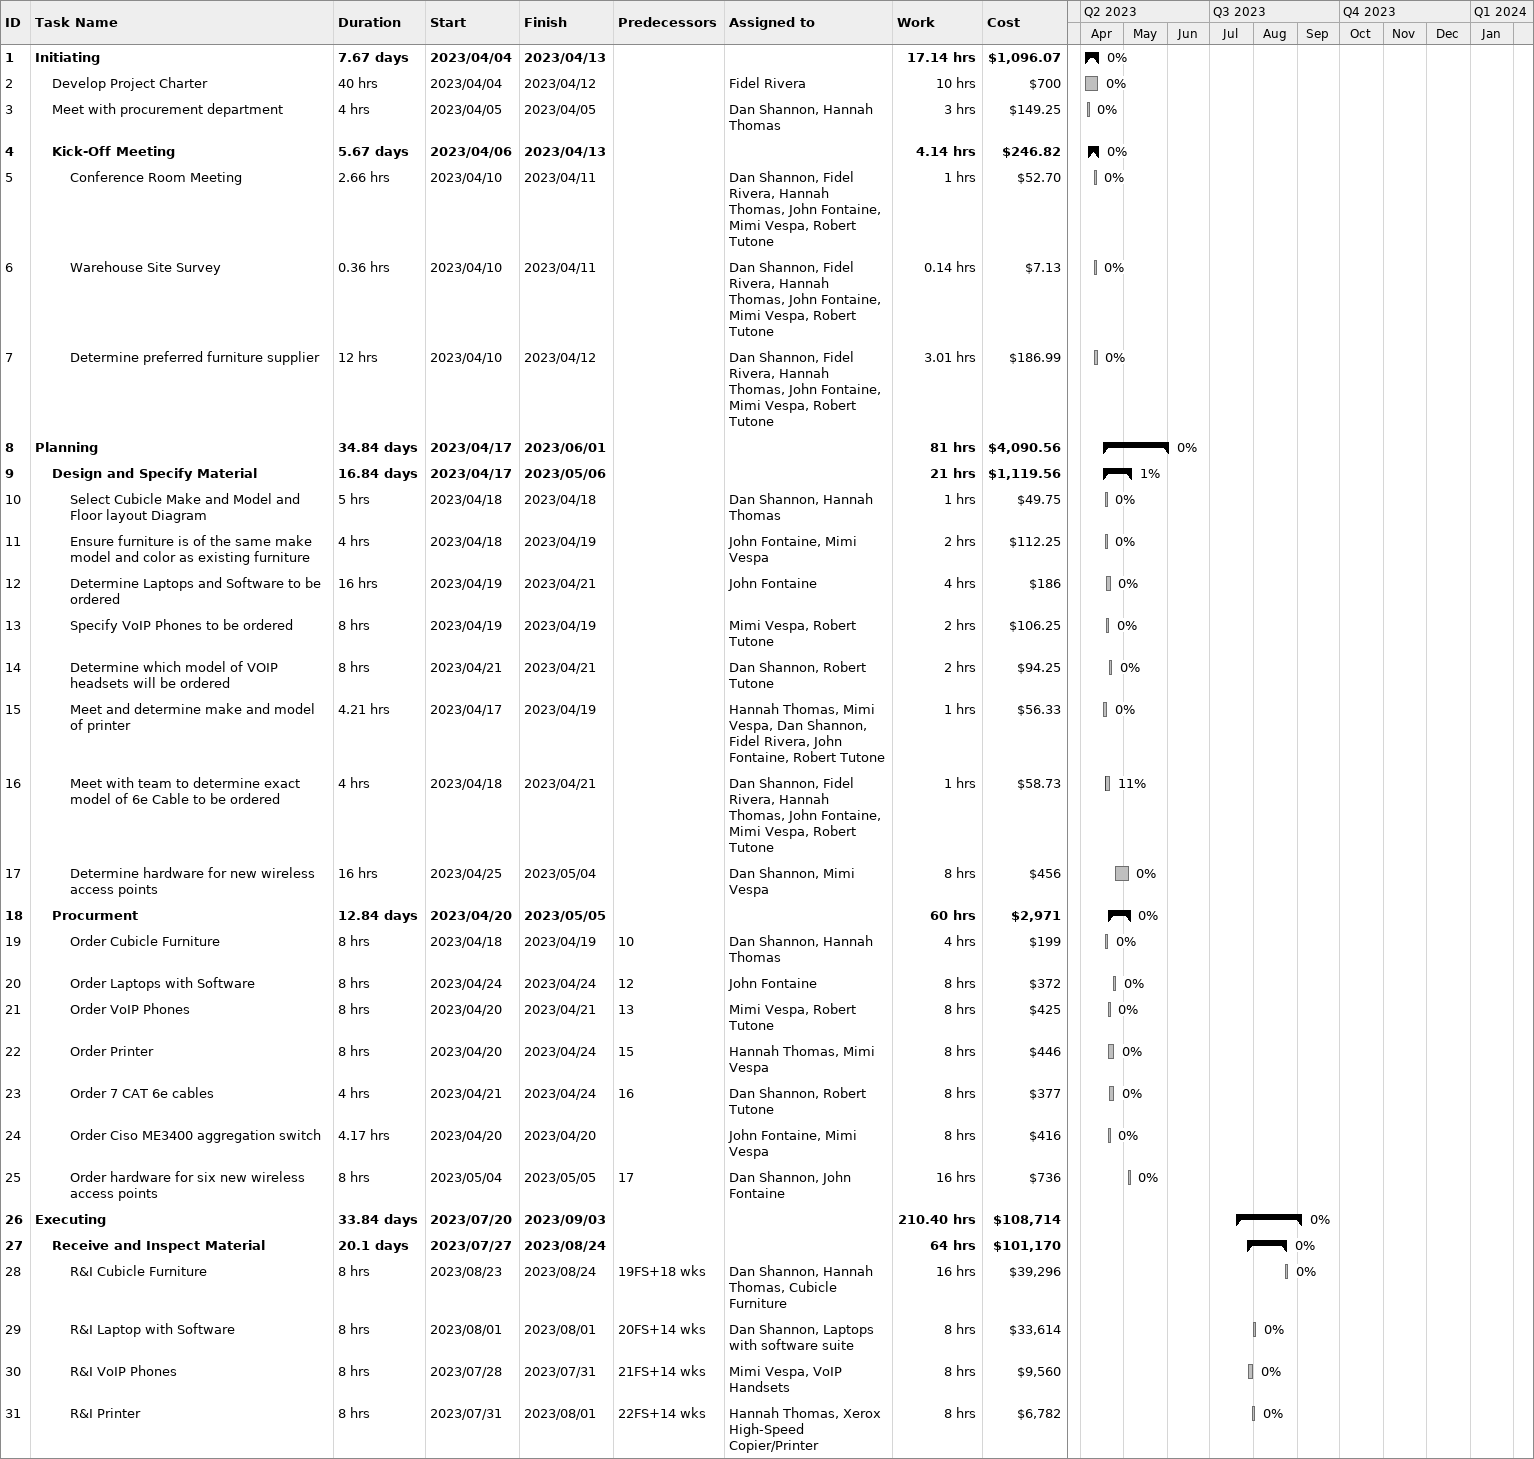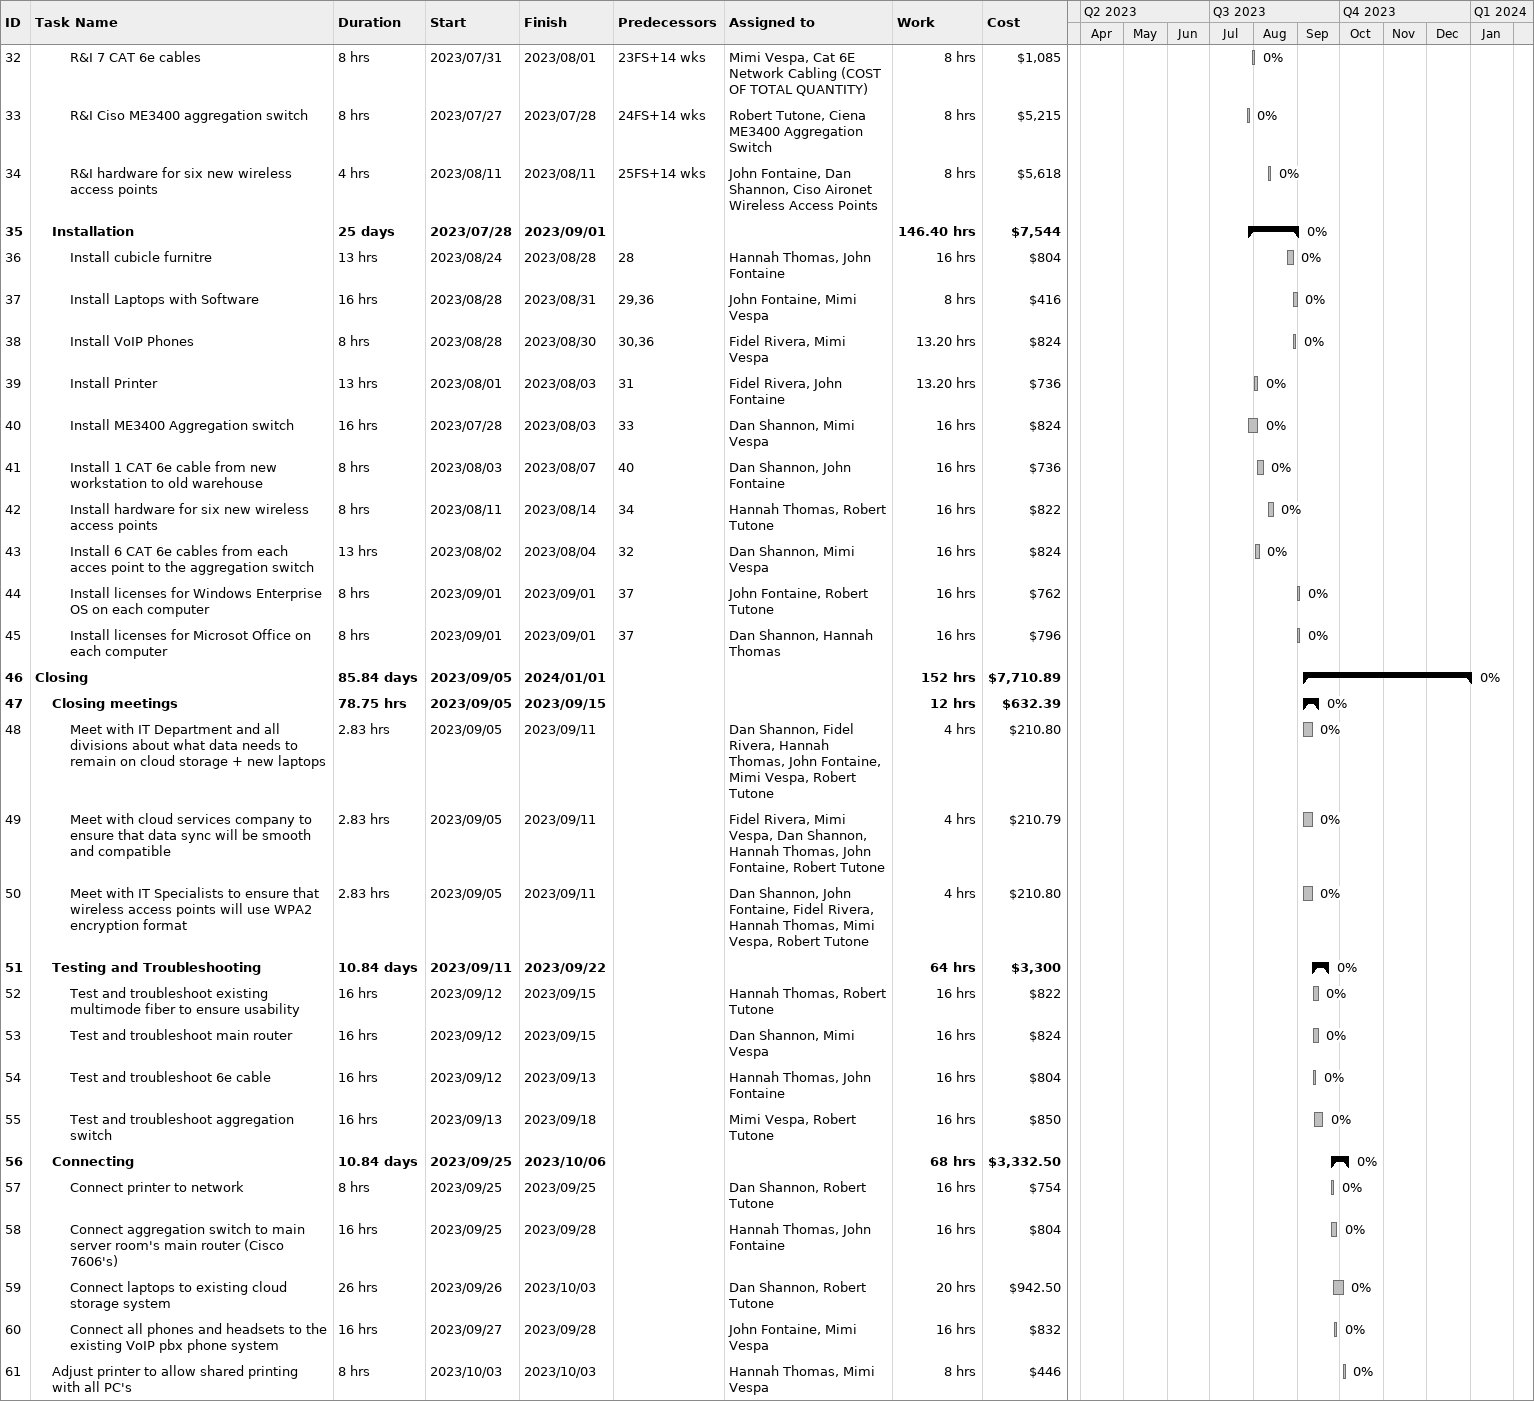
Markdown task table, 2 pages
| ID | Level | Task | Duration | Start | Finish | Predecessors | Resources | % complete | Work (h) | Cost ($) |
|---|---|---|---|---|---|---|---|---|---|---|
| 1 | 1 | **Initiating** | 7.67d | 2023-04-04 | 2023-04-13 |  |  | 0 | 17.14 | 1096.07 |
| 2 | 2 | Develop Project Charter | 40h | 2023-04-04 | 2023-04-12 |  | Fidel Rivera | 0 | 10 | 700 |
| 3 | 2 | Meet with procurement department | 4h | 2023-04-05 | 2023-04-05 |  | Dan Shannon, Hannah Thomas | 0 | 3 | 149.25 |
| 4 | 2 | **Kick-Off Meeting** | 5.67d | 2023-04-06 | 2023-04-13 |  |  | 0 | 4.14 | 246.82 |
| 5 | 3 | Conference Room Meeting | 2.66h | 2023-04-10 | 2023-04-11 |  | Dan Shannon, Fidel Rivera, Hannah Thomas, John Fontaine, Mimi Vespa, Robert Tutone | 0 | 1 | 52.70 |
| 6 | 3 | Warehouse Site Survey | 0.36h | 2023-04-10 | 2023-04-11 |  | Dan Shannon, Fidel Rivera, Hannah Thomas, John Fontaine, Mimi Vespa, Robert Tutone | 0 | 0.14 | 7.13 |
| 7 | 3 | Determine preferred furniture supplier | 12h | 2023-04-10 | 2023-04-12 |  | Dan Shannon, Fidel Rivera, Hannah Thomas, John Fontaine, Mimi Vespa, Robert Tutone | 0 | 3.01 | 186.99 |
| 8 | 1 | **Planning** | 34.84d | 2023-04-17 | 2023-06-01 |  |  | 0 | 81 | 4090.56 |
| 9 | 2 | **Design and Specify Material** | 16.84d | 2023-04-17 | 2023-05-06 |  |  | 1 | 21 | 1119.56 |
| 10 | 3 | Select Cubicle Make and Model and Floor layout Diagram | 5h | 2023-04-18 | 2023-04-18 |  | Dan Shannon, Hannah Thomas | 0 | 1 | 49.75 |
| 11 | 3 | Ensure furniture is of the same make model and color as existing furniture | 4h | 2023-04-18 | 2023-04-19 |  | John Fontaine, Mimi Vespa | 0 | 2 | 112.25 |
| 12 | 3 | Determine Laptops and Software to be ordered | 16h | 2023-04-19 | 2023-04-21 |  | John Fontaine | 0 | 4 | 186 |
| 13 | 3 | Specify VoIP Phones to be ordered | 8h | 2023-04-19 | 2023-04-19 |  | Mimi Vespa, Robert Tutone | 0 | 2 | 106.25 |
| 14 | 3 | Determine which model of VOIP headsets will be ordered | 8h | 2023-04-21 | 2023-04-21 |  | Dan Shannon, Robert Tutone | 0 | 2 | 94.25 |
| 15 | 3 | Meet and determine make and model of printer | 4.21h | 2023-04-17 | 2023-04-19 |  | Hannah Thomas, Mimi Vespa, Dan Shannon, Fidel Rivera, John Fontaine, Robert Tutone | 0 | 1 | 56.33 |
| 16 | 3 | Meet with team to determine exact model of 6e Cable to be ordered | 4h | 2023-04-18 | 2023-04-21 |  | Dan Shannon, Fidel Rivera, Hannah Thomas, John Fontaine, Mimi Vespa, Robert Tutone | 11 | 1 | 58.73 |
| 17 | 3 | Determine hardware for new wireless access points | 16h | 2023-04-25 | 2023-05-04 |  | Dan Shannon, Mimi Vespa | 0 | 8 | 456 |
| 18 | 2 | **Procurment** | 12.84d | 2023-04-20 | 2023-05-05 |  |  | 0 | 60 | 2971 |
| 19 | 3 | Order Cubicle Furniture | 8h | 2023-04-18 | 2023-04-19 | 10 | Dan Shannon, Hannah Thomas | 0 | 4 | 199 |
| 20 | 3 | Order Laptops with Software | 8h | 2023-04-24 | 2023-04-24 | 12 | John Fontaine | 0 | 8 | 372 |
| 21 | 3 | Order VoIP Phones | 8h | 2023-04-20 | 2023-04-21 | 13 | Mimi Vespa, Robert Tutone | 0 | 8 | 425 |
| 22 | 3 | Order Printer | 8h | 2023-04-20 | 2023-04-24 | 15 | Hannah Thomas, Mimi Vespa | 0 | 8 | 446 |
| 23 | 3 | Order 7 CAT 6e cables | 4h | 2023-04-21 | 2023-04-24 | 16 | Dan Shannon, Robert Tutone | 0 | 8 | 377 |
| 24 | 3 | Order Ciso ME3400 aggregation switch | 4.17h | 2023-04-20 | 2023-04-20 |  | John Fontaine, Mimi Vespa | 0 | 8 | 416 |
| 25 | 3 | Order hardware for six new wireless access points | 8h | 2023-05-04 | 2023-05-05 | 17 | Dan Shannon, John Fontaine | 0 | 16 | 736 |
| 26 | 1 | **Executing** | 33.84d | 2023-07-20 | 2023-09-03 |  |  | 0 | 210.40 | 108714 |
| 27 | 2 | **Receive and Inspect Material** | 20.1d | 2023-07-27 | 2023-08-24 |  |  | 0 | 64 | 101170 |
| 28 | 3 | R&I Cubicle Furniture | 8h | 2023-08-23 | 2023-08-24 | 19FS+18w | Dan Shannon, Hannah Thomas, Cubicle Furniture | 0 | 16 | 39296 |
| 29 | 3 | R&I Laptop with Software | 8h | 2023-08-01 | 2023-08-01 | 20FS+14w | Dan Shannon, Laptops with software suite | 0 | 8 | 33614 |
| 30 | 3 | R&I VoIP Phones | 8h | 2023-07-28 | 2023-07-31 | 21FS+14w | Mimi Vespa, VoIP Handsets | 0 | 8 | 9560 |
| 31 | 3 | R&I Printer | 8h | 2023-07-31 | 2023-08-01 | 22FS+14w | Hannah Thomas, Xerox High-Speed Copier/Printer | 0 | 8 | 6782 |
| 32 | 3 | R&I 7 CAT 6e cables | 8h | 2023-07-31 | 2023-08-01 | 23FS+14w | Mimi Vespa, Cat 6E Network Cabling (COST OF TOTAL QUANTITY) | 0 | 8 | 1085 |
| 33 | 3 | R&I Ciso ME3400 aggregation switch | 8h | 2023-07-27 | 2023-07-28 | 24FS+14w | Robert Tutone, Ciena ME3400 Aggregation Switch | 0 | 8 | 5215 |
| 34 | 3 | R&I hardware for six new wireless access points | 4h | 2023-08-11 | 2023-08-11 | 25FS+14w | John Fontaine, Dan Shannon, Ciso Aironet Wireless Access Points | 0 | 8 | 5618 |
| 35 | 2 | **Installation** | 25d | 2023-07-28 | 2023-09-01 |  |  | 0 | 146.40 | 7544 |
| 36 | 3 | Install cubicle furnitre | 13h | 2023-08-24 | 2023-08-28 | 28 | Hannah Thomas, John Fontaine | 0 | 16 | 804 |
| 37 | 3 | Install Laptops with Software | 16h | 2023-08-28 | 2023-08-31 | 29, 36 | John Fontaine, Mimi Vespa | 0 | 8 | 416 |
| 38 | 3 | Install VoIP Phones | 8h | 2023-08-28 | 2023-08-30 | 30, 36 | Fidel Rivera, Mimi Vespa | 0 | 13.20 | 824 |
| 39 | 3 | Install Printer | 13h | 2023-08-01 | 2023-08-03 | 31 | Fidel Rivera, John Fontaine | 0 | 13.20 | 736 |
| 40 | 3 | Install ME3400 Aggregation switch | 16h | 2023-07-28 | 2023-08-03 | 33 | Dan Shannon, Mimi Vespa | 0 | 16 | 824 |
| 41 | 3 | Install 1 CAT 6e cable from new workstation to old warehouse | 8h | 2023-08-03 | 2023-08-07 | 40 | Dan Shannon, John Fontaine | 0 | 16 | 736 |
| 42 | 3 | Install hardware for six new wireless access points | 8h | 2023-08-11 | 2023-08-14 | 34 | Hannah Thomas, Robert Tutone | 0 | 16 | 822 |
| 43 | 3 | Install 6 CAT 6e cables from each acces point to the aggregation switch | 13h | 2023-08-02 | 2023-08-04 | 32 | Dan Shannon, Mimi Vespa | 0 | 16 | 824 |
| 44 | 3 | Install licenses for Windows Enterprise OS on each computer | 8h | 2023-09-01 | 2023-09-01 | 37 | John Fontaine, Robert Tutone | 0 | 16 | 762 |
| 45 | 3 | Install licenses for Microsot Office on each computer | 8h | 2023-09-01 | 2023-09-01 | 37 | Dan Shannon, Hannah Thomas | 0 | 16 | 796 |
| 46 | 1 | **Closing** | 85.84d | 2023-09-05 | 2024-01-01 |  |  | 0 | 152 | 7710.89 |
| 47 | 2 | **Closing meetings** | 78.75h | 2023-09-05 | 2023-09-15 |  |  | 0 | 12 | 632.39 |
| 48 | 3 | Meet with IT Department and all divisions about what data needs to remain on cloud storage + new laptops | 2.83h | 2023-09-05 | 2023-09-11 |  | Dan Shannon, Fidel Rivera, Hannah Thomas, John Fontaine, Mimi Vespa, Robert Tutone | 0 | 4 | 210.80 |
| 49 | 3 | Meet with cloud services company to ensure that data sync will be smooth and compatible | 2.83h | 2023-09-05 | 2023-09-11 |  | Fidel Rivera, Mimi Vespa, Dan Shannon, Hannah Thomas, John Fontaine, Robert Tutone | 0 | 4 | 210.79 |
| 50 | 3 | Meet with IT Specialists to ensure that wireless access points will use WPA2 encryption format | 2.83h | 2023-09-05 | 2023-09-11 |  | Dan Shannon, John Fontaine, Fidel Rivera, Hannah Thomas, Mimi Vespa, Robert Tutone | 0 | 4 | 210.80 |
| 51 | 2 | **Testing and Troubleshooting** | 10.84d | 2023-09-11 | 2023-09-22 |  |  | 0 | 64 | 3300 |
| 52 | 3 | Test and troubleshoot existing multimode fiber to ensure usability | 16h | 2023-09-12 | 2023-09-15 |  | Hannah Thomas, Robert Tutone | 0 | 16 | 822 |
| 53 | 3 | Test and troubleshoot main router | 16h | 2023-09-12 | 2023-09-15 |  | Dan Shannon, Mimi Vespa | 0 | 16 | 824 |
| 54 | 3 | Test and troubleshoot 6e cable | 16h | 2023-09-12 | 2023-09-13 |  | Hannah Thomas, John Fontaine | 0 | 16 | 804 |
| 55 | 3 | Test and troubleshoot aggregation switch | 16h | 2023-09-13 | 2023-09-18 |  | Mimi Vespa, Robert Tutone | 0 | 16 | 850 |
| 56 | 2 | **Connecting** | 10.84d | 2023-09-25 | 2023-10-06 |  |  | 0 | 68 | 3332.50 |
| 57 | 3 | Connect printer to network | 8h | 2023-09-25 | 2023-09-25 |  | Dan Shannon, Robert Tutone | 0 | 16 | 754 |
| 58 | 3 | Connect aggregation switch to main server room's main router (Cisco 7606's) | 16h | 2023-09-25 | 2023-09-28 |  | Hannah Thomas, John Fontaine | 0 | 16 | 804 |
| 59 | 3 | Connect laptops to existing cloud storage system | 26h | 2023-09-26 | 2023-10-03 |  | Dan Shannon, Robert Tutone | 0 | 20 | 942.50 |
| 60 | 3 | Connect all phones and headsets to the existing VoIP pbx phone system | 16h | 2023-09-27 | 2023-09-28 |  | John Fontaine, Mimi Vespa | 0 | 16 | 832 |
| 61 | 2 | Adjust printer to allow shared printing with all PC's | 8h | 2023-10-03 | 2023-10-03 |  | Hannah Thomas, Mimi Vespa | 0 | 8 | 446 |
